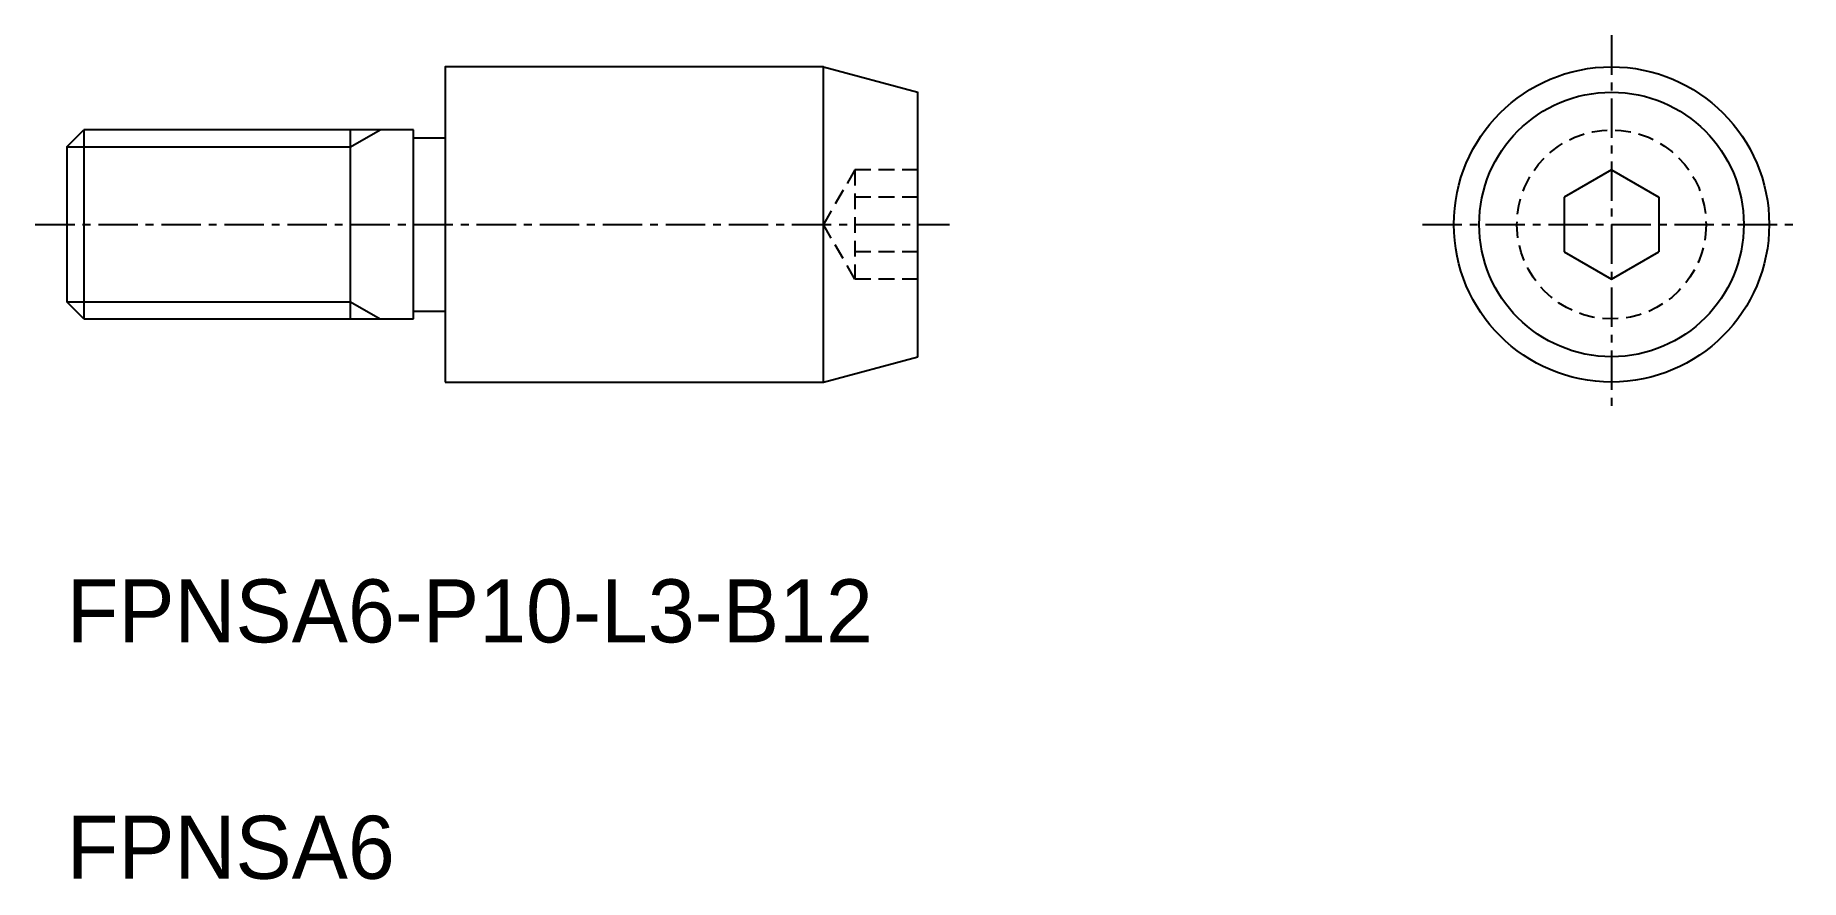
# Model space of a CAD drawing. Extents: x -1695.2 to -1639.2, y -566.4 to -539.6.
import ezdxf

# ---------------------------------------------------------------- set-up
doc = ezdxf.new("R2010")
doc.units = 0
doc.linetypes.add('CENTER', pattern=[2, 1.25, -0.25, 0.25, -0.25])
doc.linetypes.add('DASHED', pattern=[0.75, 0.5, -0.25])
doc.layers.get('0').update_dxf_attribs({"linetype": 'CONTINUOUS'})
doc.layers.add('CENTER', color=1, linetype='CENTER')

msp = doc.modelspace()

# ---------------------------------------------------------------- linework, layer by layer
at = {"color": 7, "linetype": 'CONTINUOUS'}
for p, q in [((-1670.185, -540.58), (-1667.185, -541.384)), ((-1694.185, -543.122), (-1693.643, -542.58)), ((-1683.185, -542.58), (-1693.643, -542.58)), ((-1693.643, -542.58), (-1693.643, -548.58)), ((-1685.185, -548.58), (-1685.185, -542.58)), ((-1683.185, -548.58), (-1683.185, -542.58)), ((-1694.185, -543.122), (-1694.185, -548.039)), ((-1645.185, -543.848), (-1646.685, -544.714)), ((-1645.185, -543.848), (-1643.685, -544.714)), ((-1646.685, -544.714), (-1646.685, -546.446)), ((-1643.685, -544.714), (-1643.685, -546.446)), ((-1646.685, -546.446), (-1645.185, -547.312)), ((-1645.185, -547.312), (-1643.685, -546.446)), ((-1646.31, -546.663), (-1646.31, -546.663)), ((-1645.935, -546.879), (-1645.935, -546.879)), ((-1693.643, -548.58), (-1694.185, -548.039)), ((-1693.643, -548.58), (-1683.185, -548.58)), ((-1670.185, -550.58), (-1667.185, -549.776))]:
    msp.add_line(p, q, dxfattribs=at)
at = {"color": 3}
for p, q in [((-1685.185, -543.122), (-1684.247, -542.58)), ((-1694.185, -543.122), (-1685.185, -543.122)), ((-1694.185, -548.039), (-1685.185, -548.039)), ((-1685.185, -548.039), (-1684.247, -548.58))]:
    msp.add_line(p, q, dxfattribs=at)
for p, q in [((-1683.185, -542.83), (-1682.185, -542.83)), ((-1683.185, -548.33), (-1682.185, -548.33))]:
    msp.add_line(p, q)
at = {"color": 3, "linetype": 'DASHED'}
for p, q in [((-1669.185, -543.848), (-1670.185, -545.58)), ((-1669.185, -543.848), (-1669.185, -547.312)), ((-1667.185, -543.848), (-1669.185, -543.848)), ((-1667.185, -544.714), (-1669.185, -544.714)), ((-1669.185, -547.312), (-1670.185, -545.58)), ((-1667.185, -546.446), (-1669.185, -546.446)), ((-1667.185, -547.312), (-1669.185, -547.312))]:
    msp.add_line(p, q, dxfattribs=at)
at = {"color": 7, "linetype": 'CONTINUOUS'}
msp.add_lwpolyline([(-1682.185, -550.58), (-1670.185, -550.58), (-1670.185, -540.58), (-1682.185, -540.58)], close=True, dxfattribs=at)
msp.add_lwpolyline([(-1667.185, -549.776), (-1667.185, -541.384)], dxfattribs=at)
for radius in [5, 4.196]:
    msp.add_circle((-1645.185, -545.58), radius, dxfattribs=at)
at = {"color": 3, "linetype": 'DASHED'}
msp.add_circle((-1645.185, -545.58), 3, dxfattribs=at)
at = {"layer": 'CENTER', "color": 1, "linetype": 'CENTER'}
for p, q in [((-1645.185, -539.58), (-1645.185, -551.58)), ((-1695.185, -545.58), (-1666.185, -545.58)), ((-1651.185, -545.58), (-1639.185, -545.58))]:
    msp.add_line(p, q, dxfattribs=at)

# ---------------------------------------------------------------- texts
for s, p in [('FPNSA6-P10-L3-B12', (-1694.185, -558.84)), ('FPNSA6', (-1694.185, -566.34))]:
    msp.add_text(s, height=2).set_placement(p)

doc.saveas('drawing.dxf')
